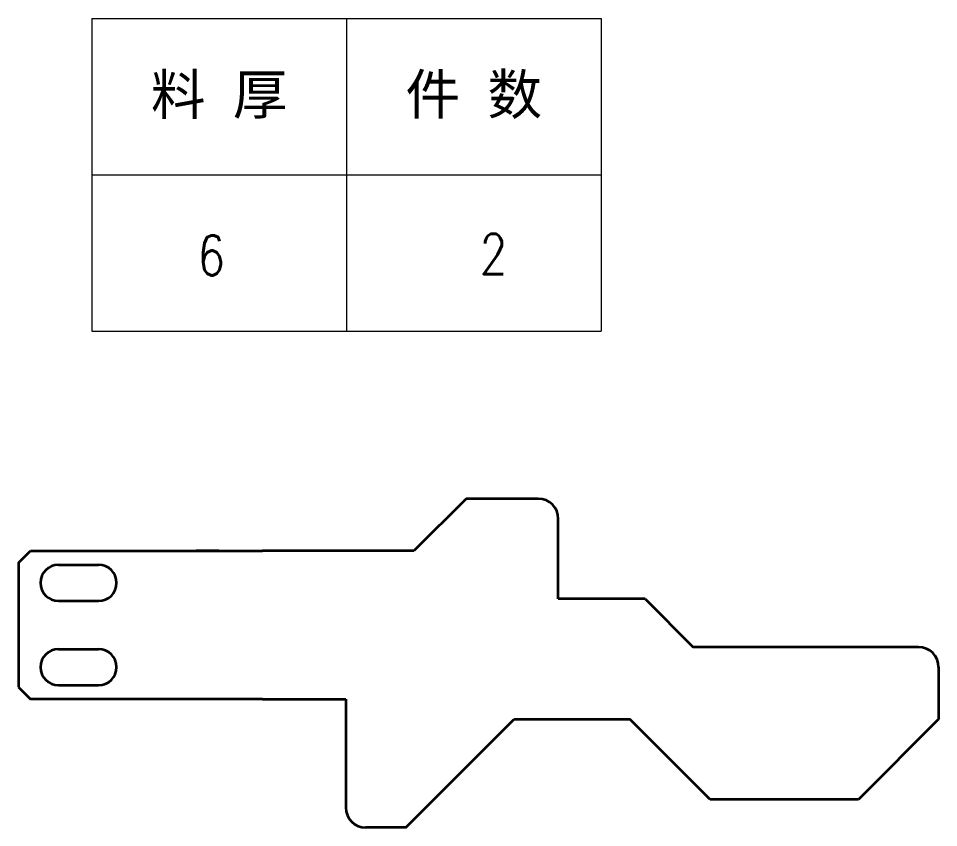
# Model space of a CAD drawing. Header units: millimetres. Extents: x 151684 to 153209, y -40906 to -39954.
# Drawn here: x 152272.5 to 152502, y -40155.6 to -39953.8 of the extents above; entities that cross this region are included whole.
import ezdxf
from ezdxf.enums import TextEntityAlignment as Align

# ---------------------------------------------------------------- set-up
doc = ezdxf.new("R2010")
doc.units = ezdxf.units.MM
doc.header["$LTSCALE"] = 0.5
doc.layers.add('细实线', color=3, linetype='Continuous', lineweight=18)
doc.styles.add('DIM', font='romans.shx', dxfattribs={"width": 0.8, "bigfont": 'bigfont.shx'})
doc.styles.get("Standard").update_dxf_attribs({"font": 'simplex.shx'})

# ---------------------------------------------------------------- blocks, each defined once
blk = doc.blocks.new('*T79')
at = {"color": 0, "linetype": 'ByBlock', "lineweight": -2, "transparency": 16777216}
for p, q in [((0, 0), (127, 0)), ((0, 0), (0, -78)), ((63.5, 0), (63.5, -78)), ((127, 0), (127, -78)), ((0, -39), (127, -39)), ((0, -78), (127, -78))]:
    blk.add_line(p, q, dxfattribs=at)
at = {"color": 0, "transparency": 16777216, "char_height": 10, "width": 60.5, "attachment_point": 5}
for s, insert in [('{\\fSimSun|b0|i0|c134|p2;料 厚}', (31.75, -19.5)), ('{\\fSimSun|b0|i0|c134|p2;件 数}', (95.25, -19.5))]:
    blk.add_mtext(s, dxfattribs=dict(at, insert=insert))
blk = doc.blocks.new('拆图参数')
blk.add_blockref('*T79', (-63.5, 78))
at = {"style": 'DIM', "width": 0.8}
blk.add_attdef('6', text='', height=10, dxfattribs=at).set_placement((-37.13, 18.91), align=Align.MIDDLE_LEFT)
blk.add_attdef('1', text='', height=10, dxfattribs=at).set_placement((36.65, 19.27), align=Align.MIDDLE_CENTER)

msp = doc.modelspace()

# ---------------------------------------------------------------- linework, layer by layer
at = {"color": 7, "lineweight": 35, "ltscale": 0.459619}
msp.add_line((152384.122, -40073.568), (152371.122, -40086.568), dxfattribs=at)
at = {"color": 7, "lineweight": 35, "ltscale": 0.45}
msp.add_line((152402.122, -40073.568), (152384.122, -40073.568), dxfattribs=at)
at = {"color": 7, "lineweight": 35}
for p, q in [((152407.122, -40098.568), (152407.122, -40078.568)), ((152371.122, -40086.568), (152333.383, -40086.568)), ((152428.752, -40098.568), (152407.122, -40098.568)), ((152496.965, -40110.568), (152440.752, -40110.568)), ((152333.383, -40123.568), (152354.122, -40123.568)), ((152354.122, -40123.568), (152354.122, -40150.568)), ((152369.122, -40155.568), (152396.122, -40128.568)), ((152396.122, -40128.568), (152424.98, -40128.568)), ((152444.98, -40148.568), (152424.98, -40128.568)), ((152501.965, -40128.568), (152481.965, -40148.568)), ((152481.965, -40148.568), (152444.98, -40148.568))]:
    msp.add_line(p, q, dxfattribs=at)
at = {"color": 7, "lineweight": 35, "ltscale": 0.27295}
for p, q in [((152272.465, -40089.568), (152275.465, -40086.568)), ((152275.465, -40086.568), (152333.383, -40086.568)), ((152272.465, -40089.568), (152272.465, -40120.568)), ((152282.465, -40090.068), (152292.465, -40090.068)), ((152282.465, -40099.068), (152292.465, -40099.068)), ((152282.465, -40111.068), (152292.465, -40111.068)), ((152272.465, -40120.568), (152275.465, -40123.568)), ((152282.465, -40120.068), (152292.465, -40120.068)), ((152333.383, -40123.568), (152275.465, -40123.568))]:
    msp.add_line(p, q, dxfattribs=at)
at = {"color": 7, "lineweight": 35, "ltscale": 0.141885}
msp.add_line((152322.465, -40086.568), (152316.79, -40086.568), dxfattribs=at)
at = {"color": 7, "lineweight": 35, "ltscale": 0.424264}
msp.add_line((152428.752, -40098.568), (152440.752, -40110.568), dxfattribs=at)
at = {"color": 7, "lineweight": 35, "ltscale": 0.325}
msp.add_line((152501.965, -40115.568), (152501.965, -40128.568), dxfattribs=at)
at = {"color": 7, "lineweight": 35, "ltscale": 0.097495}
msp.add_line((152320.69, -40123.568), (152316.79, -40123.568), dxfattribs=at)
at = {"color": 7, "lineweight": 35, "ltscale": 0.044389}
msp.add_line((152322.465, -40123.568), (152320.69, -40123.568), dxfattribs=at)
at = {"color": 7, "lineweight": 35, "ltscale": 0.25}
msp.add_line((152369.122, -40155.568), (152359.122, -40155.568), dxfattribs=at)
at = {"color": 7, "lineweight": 35}
for centre, start, end in [((152402.122, -40078.568), 0, 90), ((152496.965, -40115.568), 0, 90), ((152359.122, -40150.568), 180, 270)]:
    msp.add_arc(centre, 5, start, end, dxfattribs=at)
at = {"color": 7, "lineweight": 35, "ltscale": 0.27295}
for centre, start, end in [((152282.465, -40094.568), 90, 270), ((152292.465, -40094.568), 270, 90), ((152282.465, -40115.568), 90, 270), ((152292.465, -40115.568), 270, 90)]:
    msp.add_arc(centre, 4.5, start, end, dxfattribs=at)

# ---------------------------------------------------------------- block references
at = {"layer": '细实线'}
msp.add_blockref('拆图参数', (152354.292, -40031.83), dxfattribs=at).add_auto_attribs({'1': '2', '6': '6'})

doc.saveas('drawing.dxf')
